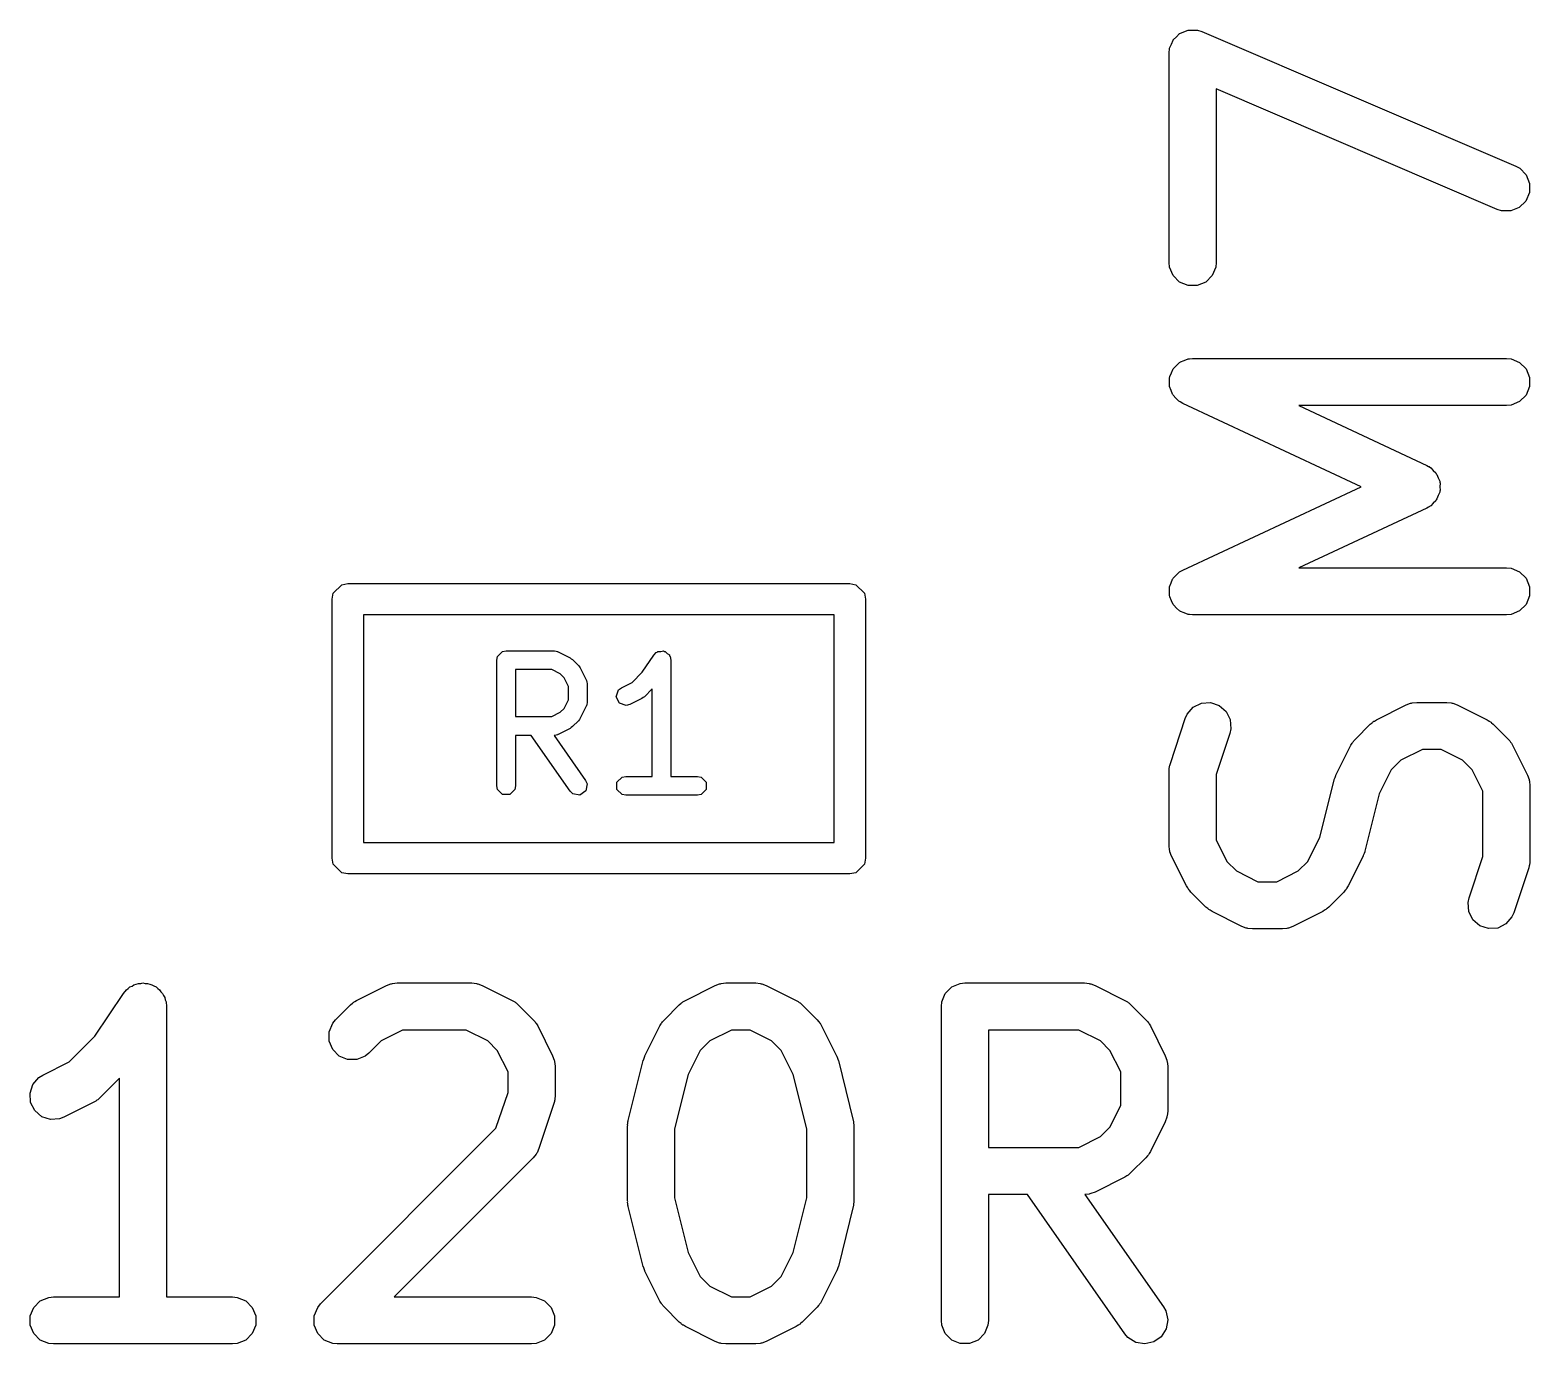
# Model space of a CAD drawing. Extents: x 4.17 to 6.89, y -6.18 to -1.34.
# Drawn here: x 5.7126 to 5.9008, y -3.2268 to -3.062 of the extents above; entities that cross this region are included whole.
import ezdxf

# ---------------------------------------------------------------- set-up
doc = ezdxf.new("R2010")
doc.units = 0
doc.header["$MEASUREMENT"] = 0
doc.layers.add('BLACK', color=7, linetype='CONTINUOUS')

msp = doc.modelspace()

# ---------------------------------------------------------------- linework, layer by layer
at = {"layer": 'BLACK', "linetype": 'CONTINUOUS'}
for p, q in [((5.85579, -3.06377), (5.856, -3.06325)), ((5.856, -3.06325), (5.85602, -3.06324)), ((5.85602, -3.06322), (5.85642, -3.06283)), ((5.85602, -3.06324), (5.85602, -3.06322)), ((5.85642, -3.06283), (5.85682, -3.06244)), ((5.85682, -3.06244), (5.85683, -3.06243)), ((5.85683, -3.06243), (5.85685, -3.06242)), ((5.85685, -3.06242), (5.85737, -3.06221)), ((5.85737, -3.06221), (5.85788, -3.06199)), ((5.85788, -3.06199), (5.8579, -3.06199)), ((5.8579, -3.06199), (5.85792, -3.06199)), ((5.85792, -3.06199), (5.85847, -3.06199)), ((5.85847, -3.06199), (5.85903, -3.06199)), ((5.85903, -3.06199), (5.85905, -3.062)), ((5.85905, -3.062), (5.85907, -3.062)), ((5.85907, -3.062), (5.85962, -3.06218)), ((5.85962, -3.06218), (5.89899, -3.07905)), ((5.8555, -3.06489), (5.85556, -3.06431)), ((5.8555, -3.09114), (5.8555, -3.06489)), ((5.85556, -3.06431), (5.85557, -3.0643)), ((5.85557, -3.06428), (5.85579, -3.06377)), ((5.85557, -3.0643), (5.85557, -3.06428)), ((5.89666, -3.08448), (5.86141, -3.06937)), ((5.86141, -3.06937), (5.86141, -3.09114)), ((5.89899, -3.07905), (5.8995, -3.07933)), ((5.8995, -3.07933), (5.9003, -3.08015)), ((5.9003, -3.08015), (5.90073, -3.08122)), ((5.90072, -3.08237), (5.90026, -3.08343)), ((5.90073, -3.08122), (5.90072, -3.08237)), ((5.89944, -3.08424), (5.89837, -3.08467)), ((5.90026, -3.08343), (5.89944, -3.08424)), ((5.89722, -3.08465), (5.89666, -3.08448)), ((5.89837, -3.08467), (5.89722, -3.08465)), ((5.85556, -3.09171), (5.8555, -3.09114)), ((5.856, -3.09278), (5.85556, -3.09171)), ((5.86135, -3.09171), (5.86091, -3.09278)), ((5.86141, -3.09114), (5.86135, -3.09171)), ((5.85682, -3.09359), (5.856, -3.09278)), ((5.85788, -3.09403), (5.85682, -3.09359)), ((5.8601, -3.09359), (5.85903, -3.09403)), ((5.86091, -3.09278), (5.8601, -3.09359)), ((5.85903, -3.09403), (5.85788, -3.09403)), ((5.85559, -3.10543), (5.85581, -3.10497)), ((5.85581, -3.10497), (5.856, -3.10449)), ((5.856, -3.10449), (5.85605, -3.10445)), ((5.85605, -3.10445), (5.85608, -3.10439)), ((5.85608, -3.10439), (5.85645, -3.10404)), ((5.85645, -3.10404), (5.85682, -3.10368)), ((5.85682, -3.10368), (5.85688, -3.10365)), ((5.85688, -3.10365), (5.85693, -3.10361)), ((5.85693, -3.10361), (5.85741, -3.10344)), ((5.85741, -3.10344), (5.85788, -3.10324)), ((5.85788, -3.10324), (5.85797, -3.10323)), ((5.85797, -3.10323), (5.85801, -3.10322)), ((5.85801, -3.10322), (5.85808, -3.10322)), ((5.85808, -3.10322), (5.85846, -3.10318)), ((5.85846, -3.10318), (5.89783, -3.10318)), ((5.89783, -3.10318), (5.8984, -3.10324)), ((5.8984, -3.10324), (5.89947, -3.10368)), ((5.89947, -3.10368), (5.90028, -3.10449)), ((5.90028, -3.10449), (5.90072, -3.10556)), ((5.85554, -3.10658), (5.85556, -3.10607)), ((5.85556, -3.10665), (5.85554, -3.10658)), ((5.85556, -3.10556), (5.85559, -3.1055)), ((5.85556, -3.10607), (5.85556, -3.10556)), ((5.85556, -3.10671), (5.85556, -3.10665)), ((5.85576, -3.10718), (5.85556, -3.10671)), ((5.85559, -3.1055), (5.85559, -3.10543)), ((5.90072, -3.10671), (5.90028, -3.10778)), ((5.90072, -3.10556), (5.90072, -3.10671)), ((5.85593, -3.10767), (5.85576, -3.10718)), ((5.85598, -3.10771), (5.85593, -3.10767)), ((5.856, -3.10778), (5.85598, -3.10771)), ((5.85636, -3.10814), (5.856, -3.10778)), ((5.85671, -3.10852), (5.85636, -3.10814)), ((5.85679, -3.10856), (5.85671, -3.10852)), ((5.85682, -3.10859), (5.85679, -3.10856)), ((5.85688, -3.10862), (5.85682, -3.10859)), ((5.85721, -3.10881), (5.85688, -3.10862)), ((5.89947, -3.10859), (5.8984, -3.10903)), ((5.90028, -3.10778), (5.89947, -3.10859)), ((5.8796, -3.11926), (5.85721, -3.10881)), ((5.89783, -3.10909), (5.87177, -3.10909)), ((5.87177, -3.10909), (5.88783, -3.11658)), ((5.8984, -3.10903), (5.89783, -3.10909)), ((5.88783, -3.11658), (5.88804, -3.11671)), ((5.88804, -3.11671), (5.88811, -3.11673)), ((5.88811, -3.11673), (5.88816, -3.11678)), ((5.88816, -3.11678), (5.88833, -3.11688)), ((5.88833, -3.11688), (5.88863, -3.11721)), ((5.88863, -3.11721), (5.88896, -3.11751)), ((5.88896, -3.11751), (5.88902, -3.11763)), ((5.88902, -3.11763), (5.8891, -3.11773)), ((5.8891, -3.11773), (5.88926, -3.11815)), ((5.88926, -3.11815), (5.88945, -3.11856)), ((5.85721, -3.12971), (5.8796, -3.11926)), ((5.88945, -3.11996), (5.88926, -3.12037)), ((5.88945, -3.11856), (5.88945, -3.11869)), ((5.88945, -3.11869), (5.8895, -3.11881)), ((5.8895, -3.11971), (5.88945, -3.11983)), ((5.88945, -3.11983), (5.88945, -3.11996)), ((5.8895, -3.11881), (5.88948, -3.11926)), ((5.88948, -3.11926), (5.8895, -3.11971)), ((5.88783, -3.12193), (5.87177, -3.12943)), ((5.88804, -3.12181), (5.88783, -3.12193)), ((5.88811, -3.12178), (5.88804, -3.12181)), ((5.88816, -3.12174), (5.88811, -3.12178)), ((5.88833, -3.12164), (5.88816, -3.12174)), ((5.88863, -3.12131), (5.88833, -3.12164)), ((5.88896, -3.12101), (5.88863, -3.12131)), ((5.88902, -3.12089), (5.88896, -3.12101)), ((5.8891, -3.12079), (5.88902, -3.12089)), ((5.88926, -3.12037), (5.8891, -3.12079)), ((5.87177, -3.12943), (5.89783, -3.12943)), ((5.89783, -3.12943), (5.8984, -3.12949)), ((5.85556, -3.13181), (5.85576, -3.13133)), ((5.85576, -3.13133), (5.85593, -3.13085)), ((5.85593, -3.13085), (5.85598, -3.1308)), ((5.85598, -3.1308), (5.856, -3.13074)), ((5.856, -3.13074), (5.85636, -3.13038)), ((5.85636, -3.13038), (5.85671, -3.13)), ((5.85671, -3.13), (5.85679, -3.12995)), ((5.85679, -3.12995), (5.85682, -3.12993)), ((5.85682, -3.12993), (5.85688, -3.1299)), ((5.85688, -3.1299), (5.85721, -3.12971)), ((5.8984, -3.12949), (5.89947, -3.12993)), ((5.89947, -3.12993), (5.90028, -3.13074)), ((5.90028, -3.13074), (5.90072, -3.13181)), ((5.75049, -3.13337), (5.75064, -3.13261)), ((5.75064, -3.13261), (5.75171, -3.13155)), ((5.75171, -3.13155), (5.75246, -3.1314)), ((5.75246, -3.1314), (5.81545, -3.1314)), ((5.81545, -3.1314), (5.81621, -3.13155)), ((5.81621, -3.13155), (5.81727, -3.13261)), ((5.81727, -3.13261), (5.81742, -3.13337)), ((5.85554, -3.13193), (5.85556, -3.13187)), ((5.85556, -3.13245), (5.85554, -3.13193)), ((5.85556, -3.13187), (5.85556, -3.13181)), ((5.85556, -3.13296), (5.85556, -3.13245)), ((5.85559, -3.13302), (5.85556, -3.13296)), ((5.85559, -3.13308), (5.85559, -3.13302)), ((5.85581, -3.13355), (5.85559, -3.13308)), ((5.90072, -3.13296), (5.90028, -3.13402)), ((5.90072, -3.13181), (5.90072, -3.13296)), ((5.75049, -3.16585), (5.75049, -3.13337)), ((5.81742, -3.13337), (5.81742, -3.16585)), ((5.856, -3.13402), (5.85581, -3.13355)), ((5.85605, -3.13407), (5.856, -3.13402)), ((5.85608, -3.13413), (5.85605, -3.13407)), ((5.85645, -3.13447), (5.85608, -3.13413)), ((5.85682, -3.13484), (5.85645, -3.13447)), ((5.85688, -3.13486), (5.85682, -3.13484)), ((5.85693, -3.13491), (5.85688, -3.13486)), ((5.85741, -3.13508), (5.85693, -3.13491)), ((5.85788, -3.13528), (5.85741, -3.13508)), ((5.89947, -3.13484), (5.8984, -3.13528)), ((5.90028, -3.13402), (5.89947, -3.13484)), ((5.75443, -3.13533), (5.75443, -3.16388)), ((5.81348, -3.13533), (5.75443, -3.13533)), ((5.81348, -3.16388), (5.81348, -3.13533)), ((5.85797, -3.13529), (5.85788, -3.13528)), ((5.85801, -3.1353), (5.85797, -3.13529)), ((5.85808, -3.1353), (5.85801, -3.1353)), ((5.85846, -3.13533), (5.85808, -3.1353)), ((5.89783, -3.13533), (5.85846, -3.13533)), ((5.8984, -3.13528), (5.89783, -3.13533)), ((5.77115, -3.14102), (5.77124, -3.14057)), ((5.77124, -3.14057), (5.77188, -3.13993)), ((5.77188, -3.13993), (5.77233, -3.13984)), ((5.77233, -3.13984), (5.77833, -3.13984)), ((5.77833, -3.13984), (5.77839, -3.13985)), ((5.77839, -3.13985), (5.77842, -3.13984)), ((5.77842, -3.13984), (5.7786, -3.13989)), ((5.7786, -3.13989), (5.77878, -3.13993)), ((5.77878, -3.13993), (5.7788, -3.13995)), ((5.7788, -3.13995), (5.77886, -3.13996)), ((5.77886, -3.13996), (5.78036, -3.14071)), ((5.78036, -3.14071), (5.78051, -3.14083)), ((5.78941, -3.14252), (5.79085, -3.14037)), ((5.79085, -3.14037), (5.79117, -3.14004)), ((5.79117, -3.14004), (5.79129, -3.14002)), ((5.79129, -3.14002), (5.79138, -3.13993)), ((5.79138, -3.13993), (5.79172, -3.13993)), ((5.79172, -3.13993), (5.79206, -3.13986)), ((5.79206, -3.13986), (5.79216, -3.13993)), ((5.79216, -3.13993), (5.79228, -3.13993)), ((5.79228, -3.13993), (5.79253, -3.14017)), ((5.79253, -3.14017), (5.79281, -3.14036)), ((5.79281, -3.14036), (5.79284, -3.14048)), ((5.79284, -3.14048), (5.79292, -3.14057)), ((5.79292, -3.14057), (5.79301, -3.14102)), ((5.77115, -3.15677), (5.77115, -3.14102)), ((5.77805, -3.1422), (5.77351, -3.1422)), ((5.77351, -3.1422), (5.77351, -3.14809)), ((5.77913, -3.14274), (5.77805, -3.1422)), ((5.78051, -3.14083), (5.78067, -3.14094)), ((5.78067, -3.14094), (5.78142, -3.14169)), ((5.78142, -3.14169), (5.78152, -3.14184)), ((5.78152, -3.14184), (5.78164, -3.14199)), ((5.78164, -3.14199), (5.78239, -3.14349)), ((5.78813, -3.1438), (5.78941, -3.14252)), ((5.79301, -3.14102), (5.79301, -3.15559)), ((5.77961, -3.14322), (5.77913, -3.14274)), ((5.78015, -3.1443), (5.77961, -3.14322)), ((5.78015, -3.14599), (5.78015, -3.1443)), ((5.78239, -3.14349), (5.7824, -3.14355)), ((5.7824, -3.14355), (5.78242, -3.14357)), ((5.78242, -3.14357), (5.78246, -3.14375)), ((5.78246, -3.14375), (5.78251, -3.14394)), ((5.78251, -3.14394), (5.7825, -3.14396)), ((5.7825, -3.14396), (5.78251, -3.14402)), ((5.78251, -3.14402), (5.78251, -3.14627)), ((5.78644, -3.14475), (5.7868, -3.14446)), ((5.7868, -3.14446), (5.78813, -3.1438)), ((5.77961, -3.14707), (5.78015, -3.14599)), ((5.78251, -3.14635), (5.78246, -3.14654)), ((5.78251, -3.14627), (5.7825, -3.14633)), ((5.7825, -3.14633), (5.78251, -3.14635)), ((5.78615, -3.1456), (5.78644, -3.14475)), ((5.78656, -3.14641), (5.78615, -3.1456)), ((5.78936, -3.14583), (5.78786, -3.14658)), ((5.78951, -3.14571), (5.78936, -3.14583)), ((5.78967, -3.14561), (5.78951, -3.14571)), ((5.79065, -3.14462), (5.78967, -3.14561)), ((5.79065, -3.15559), (5.79065, -3.14462)), ((5.85955, -3.14641), (5.8607, -3.14633)), ((5.8607, -3.14633), (5.86179, -3.14669)), ((5.8858, -3.14641), (5.8859, -3.1464)), ((5.8859, -3.1464), (5.886, -3.14636)), ((5.886, -3.14636), (5.88658, -3.1463)), ((5.88658, -3.1463), (5.89033, -3.1463)), ((5.89033, -3.1463), (5.8909, -3.14636)), ((5.8909, -3.14636), (5.891, -3.1464)), ((5.891, -3.1464), (5.89111, -3.14641)), ((5.77351, -3.14809), (5.77805, -3.14809)), ((5.77805, -3.14809), (5.77913, -3.14755)), ((5.77913, -3.14755), (5.77961, -3.14707)), ((5.78239, -3.1468), (5.78164, -3.1483)), ((5.7824, -3.14674), (5.78239, -3.1468)), ((5.78242, -3.14672), (5.7824, -3.14674)), ((5.78246, -3.14654), (5.78242, -3.14672)), ((5.78741, -3.1467), (5.78656, -3.14641)), ((5.78786, -3.14658), (5.78741, -3.1467)), ((5.85753, -3.14832), (5.85777, -3.14779)), ((5.85777, -3.14779), (5.85852, -3.14692)), ((5.85852, -3.14692), (5.85955, -3.14641)), ((5.86179, -3.14669), (5.86266, -3.14744)), ((5.86266, -3.14744), (5.86318, -3.14847)), ((5.88151, -3.14849), (5.88526, -3.14661)), ((5.88526, -3.14661), (5.8858, -3.14641)), ((5.89111, -3.14641), (5.89165, -3.14661)), ((5.89165, -3.14661), (5.8954, -3.14849)), ((5.78036, -3.14958), (5.77886, -3.15033)), ((5.78051, -3.14946), (5.78036, -3.14958)), ((5.78067, -3.14935), (5.78051, -3.14946)), ((5.78142, -3.14861), (5.78067, -3.14935)), ((5.78152, -3.14845), (5.78142, -3.14861)), ((5.78164, -3.1483), (5.78152, -3.14845)), ((5.85566, -3.15395), (5.85753, -3.14832)), ((5.86326, -3.14962), (5.86313, -3.15019)), ((5.86318, -3.14847), (5.86326, -3.14962)), ((5.87887, -3.15092), (5.88074, -3.14904)), ((5.88074, -3.14904), (5.88097, -3.14886)), ((5.88097, -3.14886), (5.88102, -3.1488)), ((5.88102, -3.1488), (5.88111, -3.14874)), ((5.88111, -3.14874), (5.88119, -3.14867)), ((5.88119, -3.14867), (5.88126, -3.14864)), ((5.88126, -3.14864), (5.88151, -3.14849)), ((5.8954, -3.14849), (5.89565, -3.14864)), ((5.89565, -3.14864), (5.89572, -3.14867)), ((5.89572, -3.14867), (5.8958, -3.14874)), ((5.8958, -3.14874), (5.89589, -3.1488)), ((5.89589, -3.1488), (5.89594, -3.14886)), ((5.89594, -3.14886), (5.89617, -3.14904)), ((5.89617, -3.14904), (5.89804, -3.15092)), ((5.77547, -3.15045), (5.77351, -3.15045)), ((5.77351, -3.15045), (5.77351, -3.15677)), ((5.78036, -3.15745), (5.77547, -3.15045)), ((5.77839, -3.15044), (5.77835, -3.15045)), ((5.77835, -3.15045), (5.7823, -3.15609)), ((5.77842, -3.15045), (5.77839, -3.15044)), ((5.7786, -3.1504), (5.77842, -3.15045)), ((5.77878, -3.15036), (5.7786, -3.1504)), ((5.7788, -3.15034), (5.77878, -3.15036)), ((5.77886, -3.15033), (5.7788, -3.15034)), ((5.86313, -3.15019), (5.86141, -3.15536)), ((5.87644, -3.15543), (5.87831, -3.15168)), ((5.87831, -3.15168), (5.87847, -3.15144)), ((5.87847, -3.15144), (5.8785, -3.15136)), ((5.8785, -3.15136), (5.87857, -3.15128)), ((5.87857, -3.15128), (5.87862, -3.15119)), ((5.87862, -3.15119), (5.87868, -3.15114)), ((5.87868, -3.15114), (5.87887, -3.15092)), ((5.89804, -3.15092), (5.89823, -3.15114)), ((5.89823, -3.15114), (5.89829, -3.15119)), ((5.89829, -3.15119), (5.89834, -3.15128)), ((5.89834, -3.15128), (5.89841, -3.15136)), ((5.89841, -3.15136), (5.89844, -3.15144)), ((5.89844, -3.15144), (5.89859, -3.15168)), ((5.89859, -3.15168), (5.90047, -3.15543)), ((5.88458, -3.15356), (5.88338, -3.15475)), ((5.88728, -3.15221), (5.88458, -3.15356)), ((5.88963, -3.15221), (5.88728, -3.15221)), ((5.89233, -3.15356), (5.88963, -3.15221)), ((5.89353, -3.15475), (5.89233, -3.15356)), ((5.78624, -3.15632), (5.78688, -3.15568)), ((5.78688, -3.15568), (5.78733, -3.15559)), ((5.78733, -3.15559), (5.79065, -3.15559)), ((5.79301, -3.15559), (5.79633, -3.15559)), ((5.79633, -3.15559), (5.79678, -3.15568)), ((5.79678, -3.15568), (5.79742, -3.15632)), ((5.8555, -3.15488), (5.85553, -3.15459)), ((5.8555, -3.16425), (5.8555, -3.15488)), ((5.85553, -3.15451), (5.85555, -3.15441)), ((5.85553, -3.15459), (5.85553, -3.15451)), ((5.85555, -3.15441), (5.85556, -3.1543)), ((5.85556, -3.1543), (5.85559, -3.15423)), ((5.85559, -3.15423), (5.85566, -3.15395)), ((5.86141, -3.15536), (5.86141, -3.16356)), ((5.87623, -3.15597), (5.87632, -3.15573)), ((5.87632, -3.15573), (5.87641, -3.15549)), ((5.87641, -3.15549), (5.87642, -3.15548)), ((5.87642, -3.15548), (5.87644, -3.15543)), ((5.88338, -3.15475), (5.88187, -3.15778)), ((5.89487, -3.15745), (5.89353, -3.15475)), ((5.90047, -3.15543), (5.90068, -3.15597)), ((5.77124, -3.15722), (5.77115, -3.15677)), ((5.77188, -3.15786), (5.77124, -3.15722)), ((5.77342, -3.15722), (5.77279, -3.15786)), ((5.77351, -3.15677), (5.77342, -3.15722)), ((5.7807, -3.15776), (5.78036, -3.15745)), ((5.78233, -3.1574), (5.78159, -3.15792)), ((5.7823, -3.15609), (5.78249, -3.15651)), ((5.78249, -3.15651), (5.78233, -3.1574)), ((5.78624, -3.15722), (5.78624, -3.15632)), ((5.78688, -3.15786), (5.78624, -3.15722)), ((5.79742, -3.15722), (5.79678, -3.15786)), ((5.79742, -3.15632), (5.79742, -3.15722)), ((5.87442, -3.16322), (5.87622, -3.15604)), ((5.87622, -3.15604), (5.87623, -3.156)), ((5.87623, -3.156), (5.87623, -3.15597)), ((5.89487, -3.16565), (5.89487, -3.15745)), ((5.90068, -3.15597), (5.90068, -3.15608)), ((5.90068, -3.15608), (5.90072, -3.15618)), ((5.90072, -3.15618), (5.90078, -3.15675)), ((5.90078, -3.15675), (5.90078, -3.16613)), ((5.77279, -3.15786), (5.77188, -3.15786)), ((5.78159, -3.15792), (5.7807, -3.15776)), ((5.78733, -3.15795), (5.78688, -3.15786)), ((5.79633, -3.15795), (5.78733, -3.15795)), ((5.79678, -3.15786), (5.79633, -3.15795)), ((5.88187, -3.15778), (5.88007, -3.16497)), ((5.8729, -3.16625), (5.87442, -3.16322)), ((5.75443, -3.16388), (5.81348, -3.16388)), ((5.85556, -3.16483), (5.8555, -3.16425)), ((5.8556, -3.16493), (5.85556, -3.16483)), ((5.85561, -3.16503), (5.8556, -3.16493)), ((5.85582, -3.16557), (5.85561, -3.16503)), ((5.86141, -3.16356), (5.86276, -3.16625)), ((5.88005, -3.16503), (5.87996, -3.16527)), ((5.88007, -3.16497), (5.88005, -3.16501)), ((5.88005, -3.16501), (5.88005, -3.16503)), ((5.75064, -3.1666), (5.75049, -3.16585)), ((5.75171, -3.16767), (5.75064, -3.1666)), ((5.81727, -3.1666), (5.81621, -3.16767)), ((5.81742, -3.16585), (5.81727, -3.1666)), ((5.85769, -3.16932), (5.85582, -3.16557)), ((5.86276, -3.16625), (5.86396, -3.16745)), ((5.87171, -3.16745), (5.8729, -3.16625)), ((5.87985, -3.16557), (5.87797, -3.16932)), ((5.87986, -3.16553), (5.87985, -3.16557)), ((5.87987, -3.16551), (5.87986, -3.16553)), ((5.87996, -3.16527), (5.87987, -3.16551)), ((5.89315, -3.17082), (5.89487, -3.16565)), ((5.90063, -3.16706), (5.89875, -3.17269)), ((5.90069, -3.16678), (5.90063, -3.16706)), ((5.90072, -3.1667), (5.90069, -3.16678)), ((5.90073, -3.1666), (5.90072, -3.1667)), ((5.90076, -3.1665), (5.90073, -3.1666)), ((5.90078, -3.16613), (5.90075, -3.16642)), ((5.90075, -3.16642), (5.90076, -3.1665)), ((5.75246, -3.16781), (5.75171, -3.16767)), ((5.81545, -3.16781), (5.75246, -3.16781)), ((5.81621, -3.16767), (5.81545, -3.16781)), ((5.86396, -3.16745), (5.86665, -3.1688)), ((5.86665, -3.1688), (5.86901, -3.1688)), ((5.86901, -3.1688), (5.87171, -3.16745)), ((5.85785, -3.16957), (5.85769, -3.16932)), ((5.85788, -3.16964), (5.85785, -3.16957)), ((5.85794, -3.16972), (5.85788, -3.16964)), ((5.858, -3.16981), (5.85794, -3.16972)), ((5.85806, -3.16986), (5.858, -3.16981)), ((5.85824, -3.17009), (5.85806, -3.16986)), ((5.86012, -3.17197), (5.85824, -3.17009)), ((5.87742, -3.17009), (5.87554, -3.17197)), ((5.8776, -3.16986), (5.87742, -3.17009)), ((5.87766, -3.16981), (5.8776, -3.16986)), ((5.87772, -3.16972), (5.87766, -3.16981)), ((5.87779, -3.16964), (5.87772, -3.16972)), ((5.87782, -3.16957), (5.87779, -3.16964)), ((5.87797, -3.16932), (5.87782, -3.16957)), ((5.89302, -3.17138), (5.89315, -3.17082)), ((5.86035, -3.17215), (5.86012, -3.17197)), ((5.8604, -3.17221), (5.86035, -3.17215)), ((5.86049, -3.17227), (5.8604, -3.17221)), ((5.86057, -3.17233), (5.86049, -3.17227)), ((5.86064, -3.17236), (5.86057, -3.17233)), ((5.86089, -3.17252), (5.86064, -3.17236)), ((5.86464, -3.17439), (5.86089, -3.17252)), ((5.87478, -3.17252), (5.87103, -3.17439)), ((5.87502, -3.17236), (5.87478, -3.17252)), ((5.8751, -3.17233), (5.87502, -3.17236)), ((5.87518, -3.17227), (5.8751, -3.17233)), ((5.87527, -3.17221), (5.87518, -3.17227)), ((5.87532, -3.17215), (5.87527, -3.17221)), ((5.87554, -3.17197), (5.87532, -3.17215)), ((5.8931, -3.17253), (5.89302, -3.17138)), ((5.89362, -3.17356), (5.8931, -3.17253)), ((5.89875, -3.17269), (5.89852, -3.17321)), ((5.86518, -3.1746), (5.86464, -3.17439)), ((5.86528, -3.17461), (5.86518, -3.1746)), ((5.86538, -3.17465), (5.86528, -3.17461)), ((5.87038, -3.17461), (5.87028, -3.17465)), ((5.87049, -3.1746), (5.87038, -3.17461)), ((5.87103, -3.17439), (5.87049, -3.1746)), ((5.89449, -3.17432), (5.89362, -3.17356)), ((5.89558, -3.17468), (5.89449, -3.17432)), ((5.89673, -3.1746), (5.89558, -3.17468)), ((5.89776, -3.17408), (5.89673, -3.1746)), ((5.89852, -3.17321), (5.89776, -3.17408)), ((5.86596, -3.1747), (5.86538, -3.17465)), ((5.86971, -3.1747), (5.86596, -3.1747)), ((5.87028, -3.17465), (5.86971, -3.1747)), ((5.72493, -3.18219), (5.72514, -3.18199)), ((5.72514, -3.18199), (5.7254, -3.18188)), ((5.7254, -3.18188), (5.72564, -3.18171)), ((5.72564, -3.18171), (5.72593, -3.18166)), ((5.72593, -3.18166), (5.7262, -3.18155)), ((5.7262, -3.18155), (5.72649, -3.18155)), ((5.72649, -3.18155), (5.72677, -3.18149)), ((5.72677, -3.18149), (5.72706, -3.18155)), ((5.72706, -3.18155), (5.72735, -3.18155)), ((5.72735, -3.18155), (5.72762, -3.18166)), ((5.72762, -3.18166), (5.7279, -3.18171)), ((5.7279, -3.18171), (5.72815, -3.18187)), ((5.72815, -3.18187), (5.72842, -3.18199)), ((5.72842, -3.18199), (5.72862, -3.18219)), ((5.75358, -3.18368), (5.75733, -3.1818)), ((5.75733, -3.1818), (5.75787, -3.18159)), ((5.75787, -3.18159), (5.75797, -3.18159)), ((5.75797, -3.18159), (5.75807, -3.18155)), ((5.75807, -3.18155), (5.75865, -3.18149)), ((5.75865, -3.18149), (5.76802, -3.18149)), ((5.76802, -3.18149), (5.7686, -3.18155)), ((5.7686, -3.18155), (5.7687, -3.18159)), ((5.7687, -3.18159), (5.7688, -3.18159)), ((5.7688, -3.18159), (5.76934, -3.1818)), ((5.76934, -3.1818), (5.77309, -3.18368)), ((5.79482, -3.18368), (5.79857, -3.1818)), ((5.79857, -3.1818), (5.79911, -3.18159)), ((5.79911, -3.18159), (5.79922, -3.18159)), ((5.79922, -3.18159), (5.79932, -3.18155)), ((5.79932, -3.18155), (5.79989, -3.18149)), ((5.79989, -3.18149), (5.80364, -3.18149)), ((5.80364, -3.18149), (5.80422, -3.18155)), ((5.80422, -3.18155), (5.80432, -3.18159)), ((5.80432, -3.18159), (5.80442, -3.18159)), ((5.80442, -3.18159), (5.80496, -3.1818)), ((5.80496, -3.1818), (5.80871, -3.18368)), ((5.82743, -3.1828), (5.82825, -3.18199)), ((5.82825, -3.18199), (5.82931, -3.18155)), ((5.82931, -3.18155), (5.82989, -3.18149)), ((5.82989, -3.18149), (5.84489, -3.18149)), ((5.84489, -3.18149), (5.84546, -3.18155)), ((5.84546, -3.18155), (5.84556, -3.18159)), ((5.84556, -3.18159), (5.84567, -3.18159)), ((5.84567, -3.18159), (5.84621, -3.1818)), ((5.84621, -3.1818), (5.84996, -3.18368)), ((5.72073, -3.18818), (5.72432, -3.1828)), ((5.72432, -3.1828), (5.72469, -3.18236)), ((5.72432, -3.1828), (5.72432, -3.1828)), ((5.72432, -3.1828), (5.72432, -3.1828)), ((5.72432, -3.1828), (5.72432, -3.1828)), ((5.72469, -3.18236), (5.72493, -3.18219)), ((5.72862, -3.18219), (5.72886, -3.18235)), ((5.72886, -3.18235), (5.72902, -3.18259)), ((5.72902, -3.18259), (5.72923, -3.1828)), ((5.72923, -3.1828), (5.72934, -3.18307)), ((5.72934, -3.18307), (5.7295, -3.18331)), ((5.7295, -3.18331), (5.72956, -3.1836)), ((5.72956, -3.1836), (5.72967, -3.18387)), ((5.72967, -3.18387), (5.72973, -3.18444)), ((5.75304, -3.18404), (5.75309, -3.18398)), ((5.75309, -3.18398), (5.75318, -3.18393)), ((5.75318, -3.18393), (5.75326, -3.18386)), ((5.75326, -3.18386), (5.75333, -3.18383)), ((5.75333, -3.18383), (5.75358, -3.18368)), ((5.77309, -3.18368), (5.77334, -3.18383)), ((5.77334, -3.18383), (5.77341, -3.18386)), ((5.77341, -3.18386), (5.77349, -3.18393)), ((5.77349, -3.18393), (5.77358, -3.18398)), ((5.77358, -3.18398), (5.77363, -3.18404)), ((5.79428, -3.18404), (5.79433, -3.18398)), ((5.79433, -3.18398), (5.79442, -3.18393)), ((5.79442, -3.18393), (5.7945, -3.18386)), ((5.7945, -3.18386), (5.79457, -3.18383)), ((5.79457, -3.18383), (5.79482, -3.18368)), ((5.80871, -3.18368), (5.80896, -3.18383)), ((5.80896, -3.18383), (5.80903, -3.18386)), ((5.80903, -3.18386), (5.80911, -3.18393)), ((5.80911, -3.18393), (5.8092, -3.18398)), ((5.8092, -3.18398), (5.80925, -3.18404)), ((5.82694, -3.18444), (5.82699, -3.18387)), ((5.82699, -3.18387), (5.82743, -3.1828)), ((5.84996, -3.18368), (5.8502, -3.18383)), ((5.8502, -3.18383), (5.85028, -3.18386)), ((5.85028, -3.18386), (5.85036, -3.18393)), ((5.85036, -3.18393), (5.85045, -3.18398)), ((5.85045, -3.18398), (5.8505, -3.18404)), ((5.72973, -3.18444), (5.72973, -3.18444)), ((5.72973, -3.18444), (5.72973, -3.18444)), ((5.72973, -3.18444), (5.72973, -3.18444)), ((5.72973, -3.18444), (5.72973, -3.22086)), ((5.75094, -3.1861), (5.75281, -3.18423)), ((5.75281, -3.18423), (5.75304, -3.18404)), ((5.77363, -3.18404), (5.77386, -3.18423)), ((5.77386, -3.18423), (5.77573, -3.1861)), ((5.79218, -3.1861), (5.79405, -3.18423)), ((5.79405, -3.18423), (5.79428, -3.18404)), ((5.80925, -3.18404), (5.80948, -3.18423)), ((5.80948, -3.18423), (5.81135, -3.1861)), ((5.82694, -3.22381), (5.82694, -3.18444)), ((5.8505, -3.18404), (5.85072, -3.18423)), ((5.85072, -3.18423), (5.8526, -3.1861)), ((5.75013, -3.18762), (5.75057, -3.18655)), ((5.75013, -3.18877), (5.75013, -3.18762)), ((5.75057, -3.18655), (5.75094, -3.1861)), ((5.75934, -3.18739), (5.75665, -3.18874)), ((5.76732, -3.18739), (5.75934, -3.18739)), ((5.77002, -3.18874), (5.76732, -3.18739)), ((5.77573, -3.1861), (5.77592, -3.18633)), ((5.77592, -3.18633), (5.77598, -3.18638)), ((5.77598, -3.18638), (5.77603, -3.18647)), ((5.77603, -3.18647), (5.7761, -3.18655)), ((5.7761, -3.18655), (5.77613, -3.18662)), ((5.77613, -3.18662), (5.77629, -3.18687)), ((5.77629, -3.18687), (5.77816, -3.19062)), ((5.78975, -3.19062), (5.79163, -3.18687)), ((5.79163, -3.18687), (5.79178, -3.18662)), ((5.79178, -3.18662), (5.79181, -3.18655)), ((5.79181, -3.18655), (5.79188, -3.18647)), ((5.79188, -3.18647), (5.79194, -3.18638)), ((5.79194, -3.18638), (5.79199, -3.18633)), ((5.79199, -3.18633), (5.79218, -3.1861)), ((5.80059, -3.18739), (5.79789, -3.18874)), ((5.80294, -3.18739), (5.80059, -3.18739)), ((5.80564, -3.18874), (5.80294, -3.18739)), ((5.81135, -3.1861), (5.81154, -3.18633)), ((5.81154, -3.18633), (5.8116, -3.18638)), ((5.8116, -3.18638), (5.81165, -3.18647)), ((5.81165, -3.18647), (5.81172, -3.18655)), ((5.81172, -3.18655), (5.81175, -3.18662)), ((5.81175, -3.18662), (5.81191, -3.18687)), ((5.81191, -3.18687), (5.81378, -3.19062)), ((5.84419, -3.18739), (5.83284, -3.18739)), ((5.83284, -3.18739), (5.83284, -3.20211)), ((5.84689, -3.18874), (5.84419, -3.18739)), ((5.8526, -3.1861), (5.85278, -3.18633)), ((5.85278, -3.18633), (5.85284, -3.18638)), ((5.85284, -3.18638), (5.8529, -3.18647)), ((5.8529, -3.18647), (5.85297, -3.18655)), ((5.85297, -3.18655), (5.853, -3.18662)), ((5.853, -3.18662), (5.85315, -3.18687)), ((5.85315, -3.18687), (5.85503, -3.19062)), ((5.71753, -3.19139), (5.72073, -3.18818)), ((5.75057, -3.18983), (5.75013, -3.18877)), ((5.75665, -3.18874), (5.75511, -3.19028)), ((5.77122, -3.18994), (5.77002, -3.18874)), ((5.79789, -3.18874), (5.79669, -3.18994)), ((5.80684, -3.18994), (5.80564, -3.18874)), ((5.84808, -3.18994), (5.84689, -3.18874)), ((5.71421, -3.19305), (5.71753, -3.19139)), ((5.75138, -3.19065), (5.75057, -3.18983)), ((5.75245, -3.19109), (5.75138, -3.19065)), ((5.7536, -3.19109), (5.75245, -3.19109)), ((5.75466, -3.19065), (5.7536, -3.19109)), ((5.75511, -3.19028), (5.75466, -3.19065)), ((5.77257, -3.19264), (5.77122, -3.18994)), ((5.77816, -3.19062), (5.77837, -3.19116)), ((5.77837, -3.19116), (5.77838, -3.19127)), ((5.77838, -3.19127), (5.77842, -3.19136)), ((5.77842, -3.19136), (5.77847, -3.19194)), ((5.78765, -3.19872), (5.78953, -3.19122)), ((5.78953, -3.19122), (5.78954, -3.19118)), ((5.78954, -3.19118), (5.78955, -3.19116)), ((5.78955, -3.19116), (5.78964, -3.19092)), ((5.78964, -3.19092), (5.78972, -3.19068)), ((5.78972, -3.19068), (5.78974, -3.19066)), ((5.78974, -3.19066), (5.78975, -3.19062)), ((5.79669, -3.18994), (5.79518, -3.19297)), ((5.80835, -3.19297), (5.80684, -3.18994)), ((5.81378, -3.19062), (5.8138, -3.19066)), ((5.8138, -3.19066), (5.81381, -3.19068)), ((5.81381, -3.19068), (5.8139, -3.19092)), ((5.8139, -3.19092), (5.81399, -3.19116)), ((5.81399, -3.19116), (5.81399, -3.19118)), ((5.81399, -3.19118), (5.81401, -3.19122)), ((5.81401, -3.19122), (5.81588, -3.19872)), ((5.84943, -3.19264), (5.84808, -3.18994)), ((5.85503, -3.19062), (5.85523, -3.19116)), ((5.85523, -3.19116), (5.85524, -3.19127)), ((5.85524, -3.19127), (5.85528, -3.19136)), ((5.85528, -3.19136), (5.85534, -3.19194)), ((5.71296, -3.19423), (5.71372, -3.19336)), ((5.71372, -3.19336), (5.71421, -3.19305)), ((5.72382, -3.19345), (5.72137, -3.1959)), ((5.72382, -3.22086), (5.72382, -3.19345)), ((5.77257, -3.19521), (5.77257, -3.19264)), ((5.77847, -3.19194), (5.77847, -3.19569)), ((5.79518, -3.19297), (5.79347, -3.1998)), ((5.81006, -3.1998), (5.80835, -3.19297)), ((5.84943, -3.19687), (5.84943, -3.19264)), ((5.85534, -3.19194), (5.85534, -3.19757)), ((5.7126, -3.19532), (5.71296, -3.19423)), ((5.71268, -3.19647), (5.7126, -3.19532)), ((5.77106, -3.19972), (5.77257, -3.19521)), ((5.7132, -3.1975), (5.71268, -3.19647)), ((5.7206, -3.19646), (5.71685, -3.19833)), ((5.72085, -3.1963), (5.7206, -3.19646)), ((5.72092, -3.19627), (5.72085, -3.1963)), ((5.721, -3.1962), (5.72092, -3.19627)), ((5.72109, -3.19615), (5.721, -3.1962)), ((5.72114, -3.19609), (5.72109, -3.19615)), ((5.72137, -3.1959), (5.72114, -3.19609)), ((5.77832, -3.19662), (5.77645, -3.20225)), ((5.77839, -3.19634), (5.77832, -3.19662)), ((5.77842, -3.19627), (5.77839, -3.19634)), ((5.77843, -3.19616), (5.77842, -3.19627)), ((5.77845, -3.19606), (5.77843, -3.19616)), ((5.77847, -3.19569), (5.77844, -3.19598)), ((5.77844, -3.19598), (5.77845, -3.19606)), ((5.84808, -3.19957), (5.84943, -3.19687)), ((5.71407, -3.19826), (5.7132, -3.1975)), ((5.71516, -3.19862), (5.71407, -3.19826)), ((5.71631, -3.19854), (5.71516, -3.19862)), ((5.71685, -3.19833), (5.71631, -3.19854)), ((5.78757, -3.1993), (5.7876, -3.19908)), ((5.7876, -3.19908), (5.78762, -3.19886)), ((5.78762, -3.19886), (5.78764, -3.19882)), ((5.78764, -3.19882), (5.78765, -3.19872)), ((5.81588, -3.19872), (5.81589, -3.19882)), ((5.81589, -3.19882), (5.81591, -3.19886)), ((5.81591, -3.19886), (5.81593, -3.19908)), ((5.81593, -3.19908), (5.81596, -3.1993)), ((5.85503, -3.19889), (5.85315, -3.20264)), ((5.85523, -3.19834), (5.85503, -3.19889)), ((5.85524, -3.19824), (5.85523, -3.19834)), ((5.85528, -3.19814), (5.85524, -3.19824)), ((5.85534, -3.19757), (5.85528, -3.19814)), ((5.74906, -3.22172), (5.77106, -3.19972)), ((5.78758, -3.19934), (5.78757, -3.1993)), ((5.78757, -3.19944), (5.78758, -3.19934)), ((5.78757, -3.20881), (5.78757, -3.19944)), ((5.79347, -3.1998), (5.79347, -3.20845)), ((5.81006, -3.20845), (5.81006, -3.1998)), ((5.81596, -3.1993), (5.81596, -3.19934)), ((5.81596, -3.19934), (5.81597, -3.19944)), ((5.81597, -3.19944), (5.81597, -3.20881)), ((5.84419, -3.20211), (5.84689, -3.20076)), ((5.84689, -3.20076), (5.84808, -3.19957)), ((5.77614, -3.20286), (5.7761, -3.20296)), ((5.77621, -3.20278), (5.77614, -3.20286)), ((5.77645, -3.20225), (5.77621, -3.20278)), ((5.83284, -3.20211), (5.84419, -3.20211)), ((5.85315, -3.20264), (5.853, -3.20288)), ((5.77573, -3.2034), (5.75828, -3.22086)), ((5.7761, -3.20296), (5.77573, -3.2034)), ((5.8526, -3.2034), (5.85072, -3.20528)), ((5.85278, -3.20318), (5.8526, -3.2034)), ((5.85284, -3.20312), (5.85278, -3.20318)), ((5.8529, -3.20304), (5.85284, -3.20312)), ((5.85297, -3.20296), (5.8529, -3.20304)), ((5.853, -3.20288), (5.85297, -3.20296)), ((5.84996, -3.20583), (5.84621, -3.20771)), ((5.8502, -3.20567), (5.84996, -3.20583)), ((5.85028, -3.20564), (5.8502, -3.20567)), ((5.85036, -3.20558), (5.85028, -3.20564)), ((5.85045, -3.20552), (5.85036, -3.20558)), ((5.8505, -3.20546), (5.85045, -3.20552)), ((5.85072, -3.20528), (5.8505, -3.20546)), ((5.79347, -3.20845), (5.79518, -3.21528)), ((5.80835, -3.21528), (5.81006, -3.20845)), ((5.83772, -3.20802), (5.83284, -3.20802)), ((5.83284, -3.20802), (5.83284, -3.22381)), ((5.84997, -3.22551), (5.83772, -3.20802)), ((5.84546, -3.20796), (5.84493, -3.20801)), ((5.84493, -3.20801), (5.8548, -3.22212)), ((5.84556, -3.20792), (5.84546, -3.20796)), ((5.84567, -3.20791), (5.84556, -3.20792)), ((5.84621, -3.20771), (5.84567, -3.20791)), ((5.78758, -3.20891), (5.78757, -3.20881)), ((5.78757, -3.20896), (5.78758, -3.20891)), ((5.7876, -3.20917), (5.78757, -3.20896)), ((5.78762, -3.20939), (5.7876, -3.20917)), ((5.78764, -3.20943), (5.78762, -3.20939)), ((5.78765, -3.20953), (5.78764, -3.20943)), ((5.78953, -3.21703), (5.78765, -3.20953)), ((5.81588, -3.20953), (5.81401, -3.21703)), ((5.81589, -3.20943), (5.81588, -3.20953)), ((5.81591, -3.20939), (5.81589, -3.20943)), ((5.81593, -3.20917), (5.81591, -3.20939)), ((5.81596, -3.20896), (5.81593, -3.20917)), ((5.81597, -3.20881), (5.81596, -3.20891)), ((5.81596, -3.20891), (5.81596, -3.20896)), ((5.79518, -3.21528), (5.79669, -3.21831)), ((5.80684, -3.21831), (5.80835, -3.21528)), ((5.78954, -3.21707), (5.78953, -3.21703)), ((5.78955, -3.21709), (5.78954, -3.21707)), ((5.78964, -3.21733), (5.78955, -3.21709)), ((5.78972, -3.21757), (5.78964, -3.21733)), ((5.78974, -3.21759), (5.78972, -3.21757)), ((5.78975, -3.21763), (5.78974, -3.21759)), ((5.79163, -3.22138), (5.78975, -3.21763)), ((5.81378, -3.21763), (5.81191, -3.22138)), ((5.8138, -3.21759), (5.81378, -3.21763)), ((5.81381, -3.21757), (5.8138, -3.21759)), ((5.8139, -3.21733), (5.81381, -3.21757)), ((5.81399, -3.21709), (5.8139, -3.21733)), ((5.81401, -3.21703), (5.81399, -3.21707)), ((5.81399, -3.21707), (5.81399, -3.21709)), ((5.79669, -3.21831), (5.79789, -3.21951)), ((5.79789, -3.21951), (5.80059, -3.22086)), ((5.80294, -3.22086), (5.80564, -3.21951)), ((5.80564, -3.21951), (5.80684, -3.21831)), ((5.71307, -3.22217), (5.71389, -3.22136)), ((5.71389, -3.22136), (5.71495, -3.22092)), ((5.71495, -3.22092), (5.71553, -3.22086)), ((5.71553, -3.22086), (5.72382, -3.22086)), ((5.72973, -3.22086), (5.73802, -3.22086)), ((5.73802, -3.22086), (5.7386, -3.22092)), ((5.7386, -3.22092), (5.73967, -3.22136)), ((5.73967, -3.22136), (5.74048, -3.22217)), ((5.75828, -3.22086), (5.77552, -3.22086)), ((5.77552, -3.22086), (5.7761, -3.22092)), ((5.7761, -3.22092), (5.77716, -3.22136)), ((5.77716, -3.22136), (5.77798, -3.22217)), ((5.79178, -3.22163), (5.79163, -3.22138)), ((5.79181, -3.2217), (5.79178, -3.22163)), ((5.80059, -3.22086), (5.80294, -3.22086)), ((5.81175, -3.22163), (5.81172, -3.2217)), ((5.81191, -3.22138), (5.81175, -3.22163)), ((5.71263, -3.22324), (5.71307, -3.22217)), ((5.71263, -3.22439), (5.71263, -3.22324)), ((5.74048, -3.22217), (5.74092, -3.22324)), ((5.74092, -3.22324), (5.74092, -3.22439)), ((5.74825, -3.22324), (5.74869, -3.22217)), ((5.74825, -3.22439), (5.74825, -3.22324)), ((5.74869, -3.22217), (5.74906, -3.22172)), ((5.77798, -3.22217), (5.77842, -3.22324)), ((5.77842, -3.22324), (5.77842, -3.22439)), ((5.79188, -3.22178), (5.79181, -3.2217)), ((5.79194, -3.22187), (5.79188, -3.22178)), ((5.79199, -3.22192), (5.79194, -3.22187)), ((5.79218, -3.22215), (5.79199, -3.22192)), ((5.79405, -3.22402), (5.79218, -3.22215)), ((5.81135, -3.22215), (5.80948, -3.22402)), ((5.81154, -3.22192), (5.81135, -3.22215)), ((5.8116, -3.22187), (5.81154, -3.22192)), ((5.81165, -3.22178), (5.8116, -3.22187)), ((5.81172, -3.2217), (5.81165, -3.22178)), ((5.8548, -3.22212), (5.85509, -3.22262)), ((5.85509, -3.22262), (5.85534, -3.22375)), ((5.71307, -3.22545), (5.71263, -3.22439)), ((5.74092, -3.22439), (5.74048, -3.22545)), ((5.74869, -3.22545), (5.74825, -3.22439)), ((5.77842, -3.22439), (5.77798, -3.22545)), ((5.79428, -3.22421), (5.79405, -3.22402)), ((5.79433, -3.22427), (5.79428, -3.22421)), ((5.79442, -3.22433), (5.79433, -3.22427)), ((5.7945, -3.22439), (5.79442, -3.22433)), ((5.79457, -3.22442), (5.7945, -3.22439)), ((5.79482, -3.22458), (5.79457, -3.22442)), ((5.79857, -3.22645), (5.79482, -3.22458)), ((5.80871, -3.22458), (5.80496, -3.22645)), ((5.80896, -3.22442), (5.80871, -3.22458)), ((5.80903, -3.22439), (5.80896, -3.22442)), ((5.80911, -3.22433), (5.80903, -3.22439)), ((5.8092, -3.22427), (5.80911, -3.22433)), ((5.80925, -3.22421), (5.8092, -3.22427)), ((5.80948, -3.22402), (5.80925, -3.22421)), ((5.82699, -3.22439), (5.82694, -3.22381)), ((5.82743, -3.22545), (5.82699, -3.22439)), ((5.83278, -3.22439), (5.83234, -3.22545)), ((5.83284, -3.22381), (5.83278, -3.22439)), ((5.85514, -3.22488), (5.85452, -3.22585)), ((5.85534, -3.22375), (5.85514, -3.22488)), ((5.71389, -3.22627), (5.71307, -3.22545)), ((5.71495, -3.22671), (5.71389, -3.22627)), ((5.71553, -3.22676), (5.71495, -3.22671)), ((5.73802, -3.22676), (5.71553, -3.22676)), ((5.7386, -3.22671), (5.73802, -3.22676)), ((5.73967, -3.22627), (5.7386, -3.22671)), ((5.74048, -3.22545), (5.73967, -3.22627)), ((5.74951, -3.22627), (5.74869, -3.22545)), ((5.75057, -3.22671), (5.74951, -3.22627)), ((5.75115, -3.22676), (5.75057, -3.22671)), ((5.77552, -3.22676), (5.75115, -3.22676)), ((5.7761, -3.22671), (5.77552, -3.22676)), ((5.77716, -3.22627), (5.7761, -3.22671)), ((5.77798, -3.22545), (5.77716, -3.22627)), ((5.79911, -3.22666), (5.79857, -3.22645)), ((5.79922, -3.22667), (5.79911, -3.22666)), ((5.79932, -3.22671), (5.79922, -3.22667)), ((5.79989, -3.22676), (5.79932, -3.22671)), ((5.80364, -3.22676), (5.79989, -3.22676)), ((5.80422, -3.22671), (5.80364, -3.22676)), ((5.80432, -3.22667), (5.80422, -3.22671)), ((5.80442, -3.22666), (5.80432, -3.22667)), ((5.80496, -3.22645), (5.80442, -3.22666)), ((5.82825, -3.22627), (5.82743, -3.22545)), ((5.82931, -3.22671), (5.82825, -3.22627)), ((5.83046, -3.22671), (5.82931, -3.22671)), ((5.83153, -3.22627), (5.83046, -3.22671)), ((5.83234, -3.22545), (5.83153, -3.22627)), ((5.85034, -3.22594), (5.84997, -3.22551)), ((5.85132, -3.22656), (5.85034, -3.22594)), ((5.85245, -3.22676), (5.85132, -3.22656)), ((5.85357, -3.22651), (5.85245, -3.22676)), ((5.85452, -3.22585), (5.85357, -3.22651))]:
    msp.add_line(p, q, dxfattribs=at)

doc.saveas('drawing.dxf')
